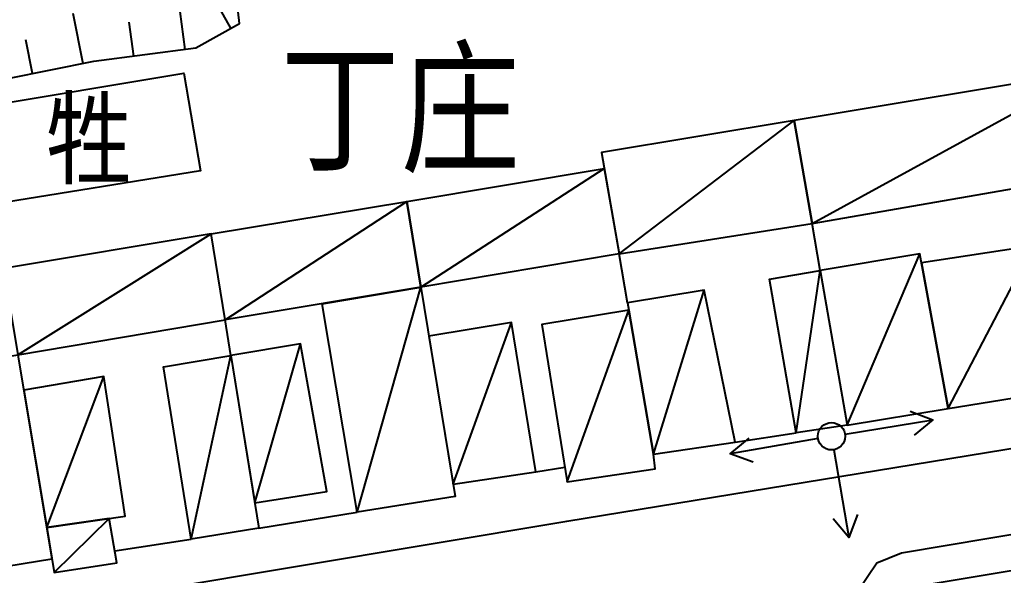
# Model space of a CAD drawing. Extents: x 1977 to 1034874806, y 3985 to 587211952.
# Drawn here: x 516726976 to 516784391, y 293268067 to 293300523 of the extents above; entities that cross this region are included whole.
import ezdxf
from ezdxf.enums import TextEntityAlignment as Align
from ezdxf.xclip import XClip

# ---------------------------------------------------------------- set-up
doc = ezdxf.new("R2010")
doc.units = 0
doc.header["$LTSCALE"] = 10
doc.header["$MEASUREMENT"] = 0
doc.header["$XCLIPFRAME"] = 0
doc.layers.add('M-用地 代征道路', color=216, linetype='Continuous')
doc.layers.add('M-用地 地形图', color=8, linetype='Continuous')
doc.styles.add('X-地形图$0$HZ', font='simplex.shx', dxfattribs={"bigfont": 'hztxt.shx'})

# ---------------------------------------------------------------- blocks, each defined once
blk = doc.blocks.new('X-地形图$0$BC118')
at = {"linetype": 'Continuous'}
blk.add_line((0.4, 0), (3, 0), dxfattribs=at)
blk.add_lwpolyline([(2.381, 0.358), (3, 0), (2.381, -0.358)])
blk.add_circle((0, 0), 0.4, dxfattribs=at)
blk = doc.blocks.new('dixingtu')
at = {"linetype": 'Continuous'}
for p, q in [((516736221, 293301763), (516736609, 293298789)), ((516739302, 293300026), (516738321, 293301769)), ((516730079, 293300910), (516730667, 293297968)), ((516733635, 293298400), (516733376, 293300383)), ((516727725, 293297380), (516727333, 293299342))]:
    blk.add_line(p, q, dxfattribs=at)
at = {"linetype": 'Continuous', "flags": 128}
for points in [[(516688168, 293299193), (516689235, 293296623), (516690736, 293294033), (516692660, 293292161), (516695142, 293290036), (516702179, 293291281), (516713505, 293294922), (516723764, 293296589), (516731301, 293298095), (516737251, 293298872), (516739803, 293300308), (516739166, 293305913), (516736879, 293315892), (516734486, 293319257), (516730233, 293320320), (516726688, 293319700), (516718224, 293318326)], [(516773230, 293288619), (516789481, 293297509)], [(516761960, 293286837), (516772190, 293294634)], [(516750389, 293284896), (516761102, 293291826)], [(516738971, 293282981), (516749577, 293289910)], [(516773706, 293285863), (516773230, 293288619)], [(516726869, 293280952), (516738157, 293288010)], [(516662124, 293199989), (516683758, 293200186), (516684684, 293200876), (516685292, 293201329), (516683313, 293214801), (516681856, 293225256), (516681365, 293229915), (516682114, 293234607), (516684016, 293239953), (516687824, 293250080), (516690760, 293255668), (516692969, 293258826), (516695834, 293260155), (516703340, 293261943), (516758915, 293271226), (516788768, 293276110), (516825223, 293281776), (516861801, 293287843)], [(516762451, 293283976), (516761960, 293286837)], [(516775268, 293276831), (516779521, 293286839)], [(516781163, 293277808), (516786129, 293287305)], [(516772300, 293276387), (516773706, 293285863)], [(516746674, 293271765), (516750389, 293284896)], [(516763970, 293275140), (516766939, 293284729)], [(516758930, 293273531), (516762525, 293283551)], [(516739307, 293280904), (516738971, 293282981)], [(516752278, 293273390), (516755685, 293282841)], [(516740699, 293272302), (516743368, 293281585)], [(516736990, 293270183), (516739307, 293280904)], [(516728553, 293270860), (516731881, 293279678)], [(516768743, 293275853), (516772300, 293276387)], [(516757098, 293274111), (516758792, 293274391)], [(516728992, 293268225), (516732207, 293271390)], [(516740939, 293270822), (516746674, 293271765)], [(516732524, 293269492), (516736990, 293270183)]]:
    blk.add_lwpolyline(points, dxfattribs=at)
for points in [[(516724537, 293295391), (516736567, 293297392), (516737523, 293291687), (516725464, 293289744)], [(516790473, 293291618), (516789481, 293297509), (516772190, 293294634), (516773230, 293288619)], [(516761960, 293286837), (516773230, 293288619), (516772190, 293294634), (516760941, 293292763)], [(516749577, 293289910), (516761102, 293291826), (516761960, 293286837), (516750389, 293284896)], [(516738157, 293288010), (516749577, 293289910), (516750389, 293284896), (516738971, 293282981)], [(516726869, 293280952), (516738971, 293282981), (516738157, 293288010), (516726028, 293285994)], [(516773706, 293285863), (516775268, 293276831), (516781163, 293277808), (516779521, 293286839)], [(516779615, 293286322), (516781163, 293277808), (516787553, 293278853), (516786129, 293287305)], [(516773706, 293285863), (516775268, 293276831), (516772300, 293276387), (516770747, 293285367)], [(516750389, 293284896), (516752395, 293272674), (516746674, 293271765), (516744641, 293283932)], [(516762525, 293283551), (516763970, 293275140), (516768743, 293275853), (516766939, 293284729), (516762451, 293283976)], [(516762525, 293283551), (516757455, 293282725), (516758930, 293273531), (516764068, 293274288), (516763970, 293275140)], [(516750859, 293282032), (516752278, 293273390), (516757098, 293274111), (516755685, 293282841)], [(516776061, 293267349), (516777795, 293254543), (516782665, 293223518), (516785565, 293207651), (516787620, 293204087), (516795201, 293204379), (516817550, 293205236), (516861877, 293206956), (516867251, 293208460), (516869622, 293210144), (516870496, 293212826), (516870927, 293215803), (516862757, 293279705), (516862294, 293282578), (516861369, 293283298), (516843787, 293280343), (516807073, 293274173), (516778453, 293269363), (516776999, 293268776), (516776488, 293267998)], [(516739307, 293280904), (516740699, 293272302), (516744901, 293272966), (516743368, 293281585)], [(516726869, 293280952), (516728860, 293269015), (516717609, 293267181), (516716395, 293274434), (516715620, 293279065)], [(516739307, 293280904), (516740939, 293270822), (516736990, 293270183), (516735362, 293280243)], [(516727215, 293278877), (516728553, 293270860), (516733142, 293271526), (516731881, 293279678)], [(516728553, 293270860), (516728992, 293268225), (516732639, 293268801), (516732207, 293271390)], [(516790685, 293269311), (516776908, 293267000), (516778045, 293259413), (516791812, 293261564)]]:
    blk.add_lwpolyline(points, close=True, dxfattribs=at)
at = {"linetype": 'Continuous'}
for xscale, yscale, zscale, rotation in [(2000.000000006864, 2000.000000006864, 2000.000000006864, 9.273629083779715), (2000.000000015013, 2000.000000015013, 2000.000000015013, 189.7681509284869), (1999.999999994867, 1999.999999994867, 1999.999999994867, 279.7772579333836)]:
    blk.add_blockref('X-地形图$0$BC118', (516774364, 293276188), dxfattribs=dict(at, xscale=xscale, yscale=yscale, zscale=zscale, rotation=rotation))
at = {"linetype": 'Continuous', "style": 'X-地形图$0$HZ'}
blk.add_text('丁庄', height=7000, dxfattribs=at).set_placement((516742186, 293291626))
blk.add_text('牲', height=5000, dxfattribs=at).set_placement((516731012, 293293653), align=Align.MIDDLE)

msp = doc.modelspace()

# ---------------------------------------------------------------- hatches: boundary and pattern name
at = {"layer": 'M-用地 代征道路', "linetype": 'Continuous'}
h = msp.add_hatch(dxfattribs=at)
h.set_pattern_fill('ANSI31', color=256, scale=2000, angle=45)
h.set_pattern_definition([(90, (5e-07, -9e-07), (-3175, 7e-13), [])])
h.paths.add_polyline_path([(516805773, 293547166), (516819249, 293553749), (516833059, 293559601), (516850264, 293570958, -0.037484907), (516891830, 293580614, -0.037486061), (516934373, 293583957), (517108952, 293584561), (517129064, 293564630), (517129758, 293441475), (517124870, 293421447), (517125067, 293386448), (517120118, 293377370), (517113257, 293364786), (516977085, 293278102), (516956377, 293282701), (516937582, 293312227), (516922624, 293326413), (516799129, 293520414), (516801840, 293531330)], flags=16)
edge = h.paths.add_edge_path()
edge.add_line((517148867, 293599699), (516934315.329, 293598955.98))
edge.add_arc((516935357.134, 293298946.875), 300010.915, 90.19896327, 106.33801982)
edge.add_arc((516935363.791, 293298956.272), 300003.769, 106.33974463, 122.48004836)
edge.add_line((516774260, 293552033), (516760762, 293543441))
edge.add_line((516760762, 293543441), (516959452, 293231315))
edge.add_line((516959452, 293231315), (517150257, 293352776))
edge.add_line((517150257, 293352776), (517148867, 293599699))
h.paths.add_polyline_path([(516983988, 293276570), (516977085, 293278102), (517113257, 293364786), (517108308, 293355708), (517078783, 293336913), (517064596, 293321955), (517033070, 293301887), (517013514, 293295365)])

# ---------------------------------------------------------------- block references
at = {"layer": 'M-用地 地形图'}
ref = msp.add_blockref('dixingtu', (0.068, -0.106), dxfattribs=at)
XClip(ref).set_block_clipping_path([(516546032.4072857499, 293199999.9999999404), (517191244.7300934196, 293692600.7206964493)])

doc.saveas('drawing.dxf')
